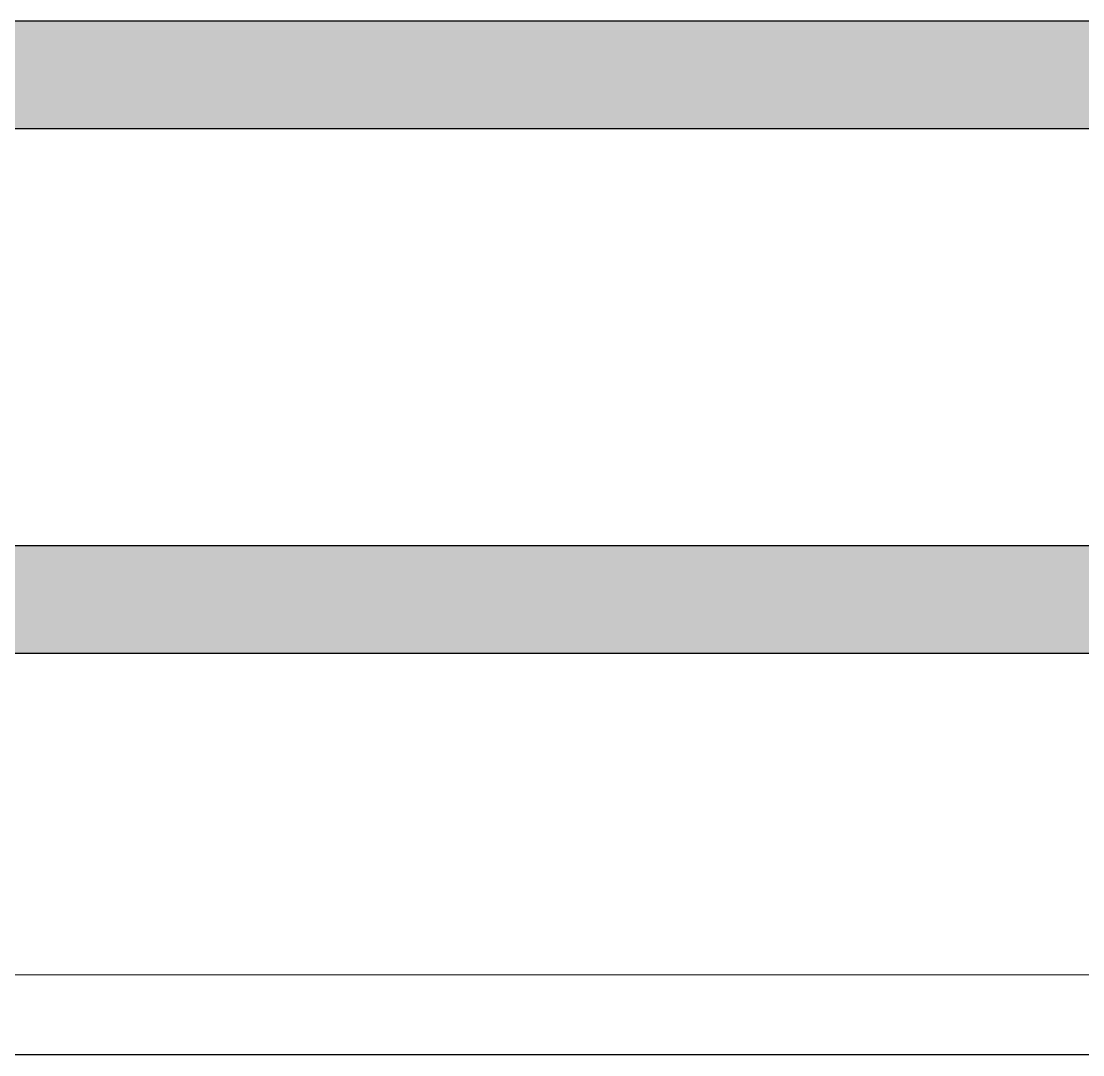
# Model space of a CAD drawing. Header units: inches. Extents: x 14.4 to 54.4, y 6.4 to 13.6.
# Drawn here: x 39.379 to 44.379, y 6.367 to 11.236 of the extents above; entities that cross this region are included whole.
import ezdxf

# ---------------------------------------------------------------- set-up
doc = ezdxf.new("R2010")
doc.units = ezdxf.units.IN
doc.header["$MEASUREMENT"] = 0
doc.layers.get('0').update_dxf_attribs({"true_color": 0xc2ced6})
doc.layers.add('FABRIC-ROLL', color=7, linetype='Continuous', lineweight=30)
doc.layers.add('HEMBAR', color=7, linetype='Continuous', lineweight=9)

# ---------------------------------------------------------------- blocks, each defined once
blk = doc.blocks.new('HEMBAR2-085586')
at = {"layer": 'HEMBAR', "lineweight": 0}
for p, q in [((34.0519, 9.2079), (24.5519, 9.2079)), ((34.0519, 9.0197), (24.5519, 9.0197)), ((34.0519, 9.0194), (24.5519, 9.0194))]:
    blk.add_line(p, q, dxfattribs=at)
blk = doc.blocks.new('HEMBAR-085586')
at = {"layer": 'FABRIC-ROLL', "lineweight": 0}
blk.add_blockref('HEMBAR2-085586', (0, 0), dxfattribs=at)
blk = doc.blocks.new('FABRIC-ROLL2-085586')
at = {"layer": 'FABRIC-ROLL', "transparency": 33554559, "extrusion": (0, 0, -1)}
h = blk.add_hatch(color=254, dxfattribs=at)
h.paths.add_polyline_path([(-43.4986, -1.128), (-43.4986, -1.6339), (-24.4986, -1.6339), (-24.4986, -1.128)])
h.paths.add_polyline_path([(-43.4986, 1.3425), (-43.4986, 0.8366), (-24.4986, 0.8366), (-24.4986, 1.3425)])
at = {"layer": 'FABRIC-ROLL', "linetype": 'Continuous'}
for p, q in [((43.4986, 1.3425), (24.4986, 1.3425)), ((24.4986, 0.8366), (43.4986, 0.8366)), ((43.4986, -1.128), (24.4986, -1.128)), ((24.4986, -1.6339), (43.4986, -1.6339))]:
    blk.add_line(p, q, dxfattribs=at)
at = {"layer": 'FABRIC-ROLL', "extrusion": (1.24987e-35, 2.4935e-33, -1)}
for p, q in [((43.4986, 1.3425), (24.4986, 1.3425)), ((24.4986, 0.8366), (43.4986, 0.8366)), ((43.4986, -1.128), (24.4986, -1.128)), ((24.4986, -1.6339), (43.4986, -1.6339))]:
    blk.add_line(p, q, dxfattribs=at)
blk = doc.blocks.new('ROLL-085586')
blk.add_blockref('FABRIC-ROLL2-085586', (10.3806, 9.8933))
at = {"layer": 'FABRIC-ROLL', "lineweight": 0, "xscale": 2, "yscale": 2, "zscale": 2}
blk.add_blockref('HEMBAR-085586', (-14.2246, -11.6716), dxfattribs=at)
blk = doc.blocks.new('SYSTEM-085586')
blk.add_blockref('ROLL-085586', (0, 0))

msp = doc.modelspace()

# ---------------------------------------------------------------- block references
msp.add_blockref('SYSTEM-085586', (0, 0))

doc.saveas('drawing.dxf')
